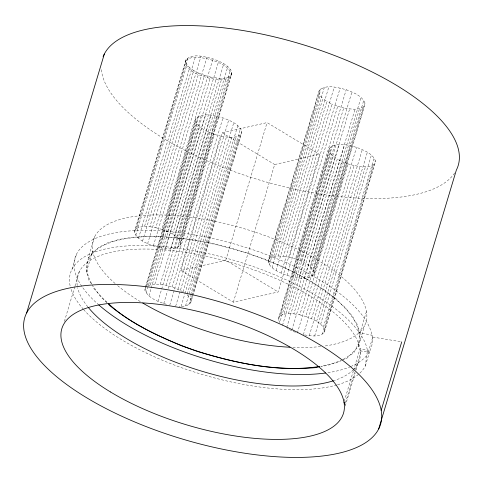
<?xml version="1.0" encoding="UTF-8"?>
<svg xmlns="http://www.w3.org/2000/svg" width="483" height="483" viewBox="0 0 483 483"><rect width="100%" height="100%" fill="white"/><g stroke="black" fill="none" stroke-linecap="round" stroke-linejoin="round"><path stroke-width="0.36" stroke-dasharray="2.42 1.81" d="M343.443 359.219L353.731 352.964L360.306 340.117L357.529 324.709L345.605 307.78L325.337 290.488L298.114 274.012L265.783 259.474L230.554 247.864L194.818 239.973L161.026 236.344L131.467 237.213L108.162 242.532L92.694 251.933L86.125 264.781L88.896 280.188L91.897 284.451L86.342 272.243L88.25 257.988L94.62 236.761M342.157 359.998L347.078 358.132L358.181 346.909L360.089 332.66L366.452 311.426M134.534 232.565L134.854 230.168L186.015 59.644C193.158 52.907 204.581 56.825 212.991 58.848C220.025 61.649 228.743 64.637 231.816 72.227L231.49 74.63L180.334 245.153C173.186 251.891 161.763 247.966 153.352 245.95C146.319 243.142 137.607 240.16 134.534 232.565L185.695 62.047L186.015 59.644M166.412 304.308C158.382 301.724 148.541 298.524 144.906 290.192L145.232 287.796L195.977 118.643C203.12 111.899 214.549 115.823 222.953 117.846C229.986 120.647 238.705 123.63 241.778 131.225L241.452 133.628L190.707 302.775C188.014 306.276 183.099 306.476 179.03 306.355M144.906 290.192L195.657 121.04L195.977 118.643M180.334 245.153L180.654 242.75L231.816 72.227M190.707 302.775L192.325 296.055M268.137 262.064L268.457 259.661L319.209 90.508C326.351 83.77 337.774 87.695 346.184 89.711C353.218 92.519 361.936 95.501 365.009 103.096L364.683 105.493L313.938 274.646C306.79 281.39 295.367 277.465 286.962 275.443C279.929 272.641 271.211 269.659 268.137 262.064L318.889 92.911L319.209 90.508M329.581 148.136L329.261 150.539L330.511 153.286L279.76 322.439L278.51 319.692L278.836 317.289L329.581 148.136C336.729 141.398 348.152 145.323 356.557 147.339C363.59 150.147 372.308 153.129 375.382 160.724L375.062 163.121L324.31 332.274C319.275 337.756 310.635 335.782 304.103 334.852M313.938 274.646L314.258 272.243L365.009 103.096M324.31 332.274L324.63 329.871L375.382 160.724M337.545 384.758A154.765 59.228 16.7 0 0 365.359 365.915L367.442 350.423A154.765 59.228 16.7 0 0 203.403 252.609A154.765 59.228 16.7 0 0 70.675 287.989M71.985 269.248L76.525 254.118M64.402 321.406L74.793 286.757M75.01 286.039L79.345 271.597M86.342 272.243L92.712 251.009M134.854 230.168L136.725 228.278L187.887 57.755M135.783 235.312L186.939 64.794L185.695 62.047M138.518 238.222L189.68 67.698L186.939 64.794M136.725 228.278L140.022 227.022L144.514 226.497L195.669 55.98M142.551 241.089L193.713 70.572L189.68 67.698M144.514 226.497L149.893 226.732L201.055 56.209M147.617 243.728L198.773 73.205L193.713 70.572M149.893 226.732L155.804 227.71L206.959 57.187M153.352 245.95L204.514 75.426L198.773 73.205M180.654 242.75C177.581 235.155 168.869 232.172 161.835 229.371L212.991 58.848M197.849 116.753L147.104 285.9C158.744 281.553 171.833 286.111 182.375 291.521M159.384 247.604L210.546 77.081C217.284 78.029 226.243 80.287 231.49 74.63M146.156 292.94L196.907 123.793L195.657 121.04M150.394 284.65L201.145 115.497M167.571 231.586L218.733 61.069M148.891 295.85L151.052 288.653M151.27 287.934L199.642 126.697L196.907 123.793M165.295 248.582L216.45 78.065M154.886 284.125L205.637 114.972M172.636 234.225L223.792 63.702M170.674 248.817L221.836 78.294M160.271 284.36L211.017 115.208M176.669 237.093L227.831 66.576M157.989 301.356L161.443 289.836M161.66 289.118L208.734 132.203L203.675 129.565L199.642 126.697M175.166 248.292L226.328 77.769M179.404 240.003L230.566 69.48M166.176 285.338L216.927 116.186M178.462 247.042L229.618 76.519M163.731 303.578L167.402 291.34M168.265 288.46L214.476 134.425L208.734 132.203M172.208 286.993L222.953 117.846M169.756 305.232L220.508 136.079C227.245 137.027 236.205 139.285 241.452 133.628M180.956 270.48L222.252 132.825L267.069 122.591L319.48 154.294L278.184 291.949L233.367 302.183L180.956 270.48L225.772 260.24L278.184 291.949M177.949 289.214L228.694 120.068M175.667 306.21L226.412 137.057M183.009 291.853L233.754 122.7M181.047 306.445L184.723 294.207M184.935 293.489L231.798 137.293M187.259 294.002L237.793 125.568M185.538 305.92L236.29 136.767M191.026 300.378L189.777 297.631L190.429 295.469M190.646 294.751L240.528 128.478M188.835 304.664L191.425 296.031M191.642 295.312L239.58 135.518M192.542 295.336L241.778 131.225M225.772 260.24L267.069 122.591M233.367 302.183L274.664 164.534L319.48 154.294M268.457 259.661L270.335 257.771L321.08 88.618M269.387 264.811L320.132 95.658L318.889 92.911M270.335 257.771L273.626 256.521L324.377 87.369M272.122 267.721L322.873 98.568L320.132 95.658M273.626 256.521L278.117 255.996L328.863 86.843M276.161 270.589L326.906 101.436L322.873 98.568M278.117 255.996L283.503 256.231L334.248 87.079M281.221 273.221L331.966 104.074L326.906 101.436M283.503 256.231L289.408 257.21L340.153 88.057M286.962 275.443L337.708 106.29L331.966 104.074M314.258 272.243C311.185 264.654 302.473 261.671 295.439 258.864L346.184 89.711M278.51 319.692L329.261 150.539M278.836 317.289L280.708 315.399L331.453 146.246M292.988 277.103L343.739 107.951C350.477 108.898 359.437 111.15 364.683 105.493M280.708 315.399L283.998 314.149L334.749 144.997M301.181 261.086L351.926 91.933M282.495 325.349L333.246 156.196L330.511 153.286M298.899 278.081L349.644 108.929M283.998 314.149L288.49 313.624L339.241 144.471M286.751 327.498L337.279 159.064L333.246 156.196M304.278 278.317L355.029 109.164M288.49 313.624L293.875 313.859L344.62 144.707M310.273 266.592L361.024 97.439M291.81 330.13L342.344 161.696L337.279 159.064M308.77 277.785L359.521 108.639M313.008 269.496L363.759 100.349M293.875 313.859L299.78 314.838L350.531 145.685M312.066 276.536L362.811 107.383M297.335 333.071L348.08 163.918L342.344 161.696M324.63 329.871C321.557 322.282 312.845 319.293 305.811 316.492L356.557 147.339M303.366 334.731L354.111 165.578C360.849 166.526 369.809 168.778 375.062 163.121M311.553 318.714L362.298 149.561M309.271 335.709L360.016 166.557M316.613 321.346L367.358 152.199M314.656 335.939L365.402 166.792M320.646 324.22L371.397 155.067M323.387 327.124L374.132 157.971M322.439 334.164L373.184 165.011M358.181 346.909L364.55 325.681M344.21 401.409L353.308 371.095M353.526 370.37L360.022 348.72L367.442 350.423L368.245 352.198L361.03 350.936L360.022 348.72M345.436 402.907L355.18 370.425M355.397 369.7L361.03 350.936M345.267 406.022L355.228 372.816M356.098 369.93L358.048 363.433M368.245 352.198L372.785 337.068L371.976 335.287L358.917 332.401M365.359 365.915L369.9 350.785M88.25 257.988L99.353 246.765L118.896 239.339L145.552 236.211L177.496 237.6L212.562 243.408L248.347 253.237L282.422 266.423L312.465 282.06L336.422 299.092L352.662 316.347L360.089 332.66M145.232 287.796L146.633 286.377M341.602 360.336L338.269 362.365L320.827 366.343L327.528 365.559L340.769 360.529M372.785 337.068L400.993 341.741M337.708 106.29L343.739 107.951M204.514 75.426L210.546 77.081M348.08 163.918L354.111 165.578M214.476 134.425L220.508 136.079M289.408 257.21L295.439 258.864M155.804 227.71L161.835 229.371M299.78 314.838L305.811 316.492M295.421 332.328L287.168 328.543M222.252 132.825L274.664 164.534M107.039 302.424L100.82 297.117L92.319 285.048M187.042 294.721L189.777 297.631M106.942 302.551L93.762 288.55L92.833 286.504M115.129 283.509A142.394 54.494 16.7 0 1 147.176 215.189A142.394 54.494 16.7 0 1 334.351 271.174A142.394 54.494 16.7 0 1 324.304 346.076M320.609 346.534A142.394 54.494 16.7 0 1 292.927 347.374M140.336 301.609A142.394 54.494 16.7 0 1 116.373 284.578M98.924 305.021A154.765 59.228 16.7 0 1 123.177 231.586A154.765 59.228 16.7 0 1 317.892 278.896A154.765 59.228 16.7 0 1 351.286 366.337M350.634 366.621A154.765 59.228 16.7 0 1 326.991 372.816M454.642 172.986A185.72 71.073 16.7 0 1 261.049 180.485A185.72 71.073 16.7 0 1 101.297 67.922M336.778 384.975A154.765 59.228 16.7 0 1 83.921 309.905M83.444 309.361A154.765 59.228 16.7 0 1 70.874 288.653M77.238 285.525A147.031 56.263 16.7 0 1 235.571 263.839A147.031 56.263 16.7 0 1 353.979 369.133M353.465 369.67A147.031 56.263 16.7 0 1 334.242 380.526M87.834 306.874A147.031 56.263 16.7 0 1 77.624 287.584M185.605 61.015L185.279 63.418C189.578 72.782 201.025 75.801 210.135 78.451C216.873 79.399 225.833 81.657 231.079 76L231.399 73.597C227.107 64.233 215.66 61.208 206.549 58.558C199.811 57.616 190.851 55.358 185.605 61.015"/><path stroke-width="0.72" d="M26.643 312.93L104.31 54.072M381.19 410.345L401.735 341.861M378.69 428.928A185.72 71.073 16.7 0 0 143.077 286.353A185.72 71.073 16.7 0 0 86.24 397.509A185.72 71.073 16.7 0 0 378.69 428.928L456.357 170.07A185.72 71.073 16.7 0 0 309.476 46.7A185.72 71.073 16.7 0 0 103.096 56.789M319.36 366.682L314.964 367.684C269.134 371.463 223.49 361.043 180.648 345.423C155.26 334.405 129.19 322.976 108.723 303.861M319.354 366.519C278.492 372.701 237.147 363.222 198.078 351.66C166.701 340.69 136.091 326.719 110.009 305.811L108.476 304.181M343.999 402.134L345.001 404.349M289.921 347.241A142.394 54.494 16.7 0 1 142.763 303.058M325.536 373.021A154.765 59.228 16.7 0 1 98.924 305.021M333.493 380.767A147.031 56.263 16.7 0 1 202.824 371.499A147.031 56.263 16.7 0 1 88.268 307.411M110.492 391.973A147.031 56.263 16.7 0 0 342.018 416.847A147.031 56.263 16.7 0 0 155.49 303.976A147.031 56.263 16.7 0 0 110.492 391.973"/></g></svg>
